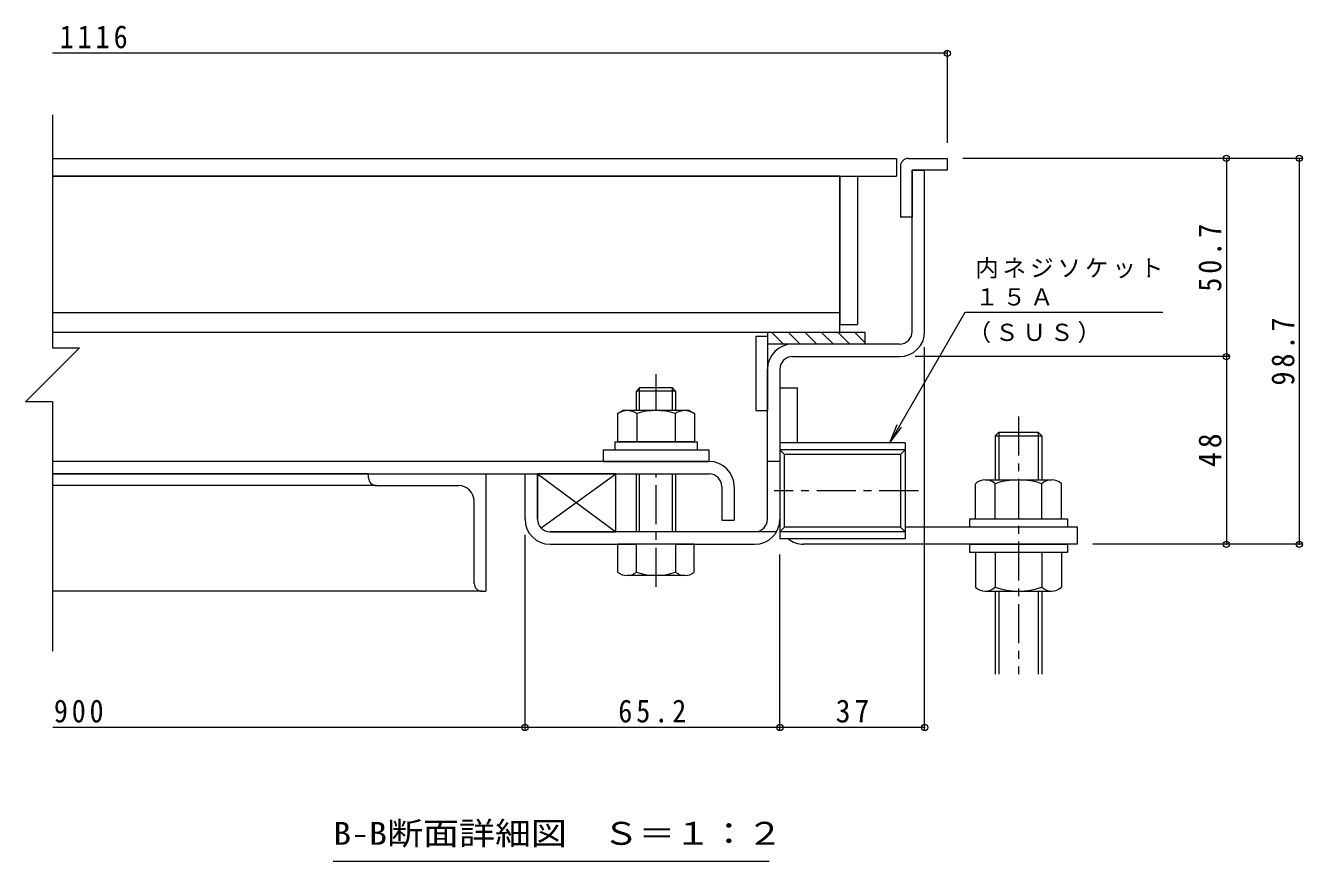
# Model space of a CAD drawing. Units: millimetres on the paper, enlarged 6 times, with parts at other scales. Extents: x -2205 to 2235, y -1648 to 1656.
# Drawn here: x -1494 to -514, y -1425 to -784 of the extents above; entities that cross this region are included whole.
import ezdxf
from ezdxf.enums import TextEntityAlignment as Align

# ---------------------------------------------------------------- set-up
doc = ezdxf.new("R2010")
doc.units = ezdxf.units.MM
doc.header["$LTSCALE"] = 6
doc.header["$PDMODE"] = 32
doc.header["$PDSIZE"] = 4.8
doc.linetypes.add('CHAIN1', pattern=[8, 5, -1, 1, -1])
for name, color, linetype, lineweight in [('D-1', 2, 'Continuous', 9), ('D-2', 3, 'Continuous', 9), ('D-3', 4, 'Continuous', 9), ('D-5', 7, 'Continuous', 9), ('D-6', 6, 'Continuous', 9), ('D-7', 5, 'Continuous', 5), ('D-8', 5, 'Continuous', 5), ('D-9', 134, 'Continuous', 5), ('D-A', 2, 'Continuous', 9), ('D-B', 6, 'Continuous', 9), ('D-D', 5, 'Continuous', 5), ('D-E', 3, 'Continuous', 9), ('D-F', 7, 'Continuous', 9)]:
    doc.layers.add(name, color=color, linetype=linetype, lineweight=lineweight)
doc.styles.add('ＭＳ ゴシック', font='')
doc.styles.get('ＭＳ ゴシック').set_extended_font_data('MS Gothic')

msp = doc.modelspace()

# ---------------------------------------------------------------- linework, layer by layer
at = {"layer": 'D-1'}
for p, q in [((-813.778, -1018.859), (-813.778, -894.959)), ((-813.778, -894.959), (-804.178, -894.959)), ((-804.178, -1018.859), (-804.178, -894.959)), ((-823.378, -1028.459), (-905.58, -1028.459)), ((-905.58, -1038.059), (-823.378, -1038.059)), ((-924.78, -1162.862), (-924.78, -1047.659)), ((-915.18, -1047.659), (-915.18, -1162.862)), ((-819.18, -1104.131), (-915.18, -1104.131)), ((-915.18, -1104.131), (-915.18, -1177.931)), ((-819.18, -1104.131), (-819.18, -1177.931)), ((-822.666, -1113.085), (-911.694, -1113.085)), ((-911.694, -1168.978), (-911.694, -1113.085)), ((-819.18, -1109.599), (-822.666, -1113.085)), ((-822.666, -1113.085), (-822.666, -1168.978)), ((-915.18, -1118.462), (-924.78, -1118.462)), ((-1101.178, -1162.862), (-1101.178, -1128.062)), ((-917.753, -1172.462), (-1091.578, -1172.462)), ((-915.18, -1172.464), (-911.694, -1168.978)), ((-819.18, -1172.464), (-915.18, -1172.464)), ((-822.666, -1168.978), (-911.694, -1168.978)), ((-819.18, -1172.464), (-822.666, -1168.978)), ((-1091.578, -1182.062), (-1025.278, -1182.062)), ((-995.278, -1182.062), (-934.38, -1182.062)), ((-819.18, -1177.931), (-915.18, -1177.931))]:
    msp.add_line(p, q, dxfattribs=at)
for points in [[(-819.18, -1109.599), (-915.18, -1109.599), (-911.694, -1113.085)], [(-1110.778, -1162.862), (-1110.778, -1128.062), (-1101.178, -1128.062)]]:
    msp.add_lwpolyline(points, dxfattribs=at)
for centre, radius, start, end in [((-905.58, -1047.659), 19.2, 90, 180), ((-823.378, -1018.859), 9.6, 270, 0), ((-823.378, -1018.859), 19.2, 270, 0), ((-905.58, -1047.659), 9.6, 90, 180), ((-1091.578, -1162.862), 19.2, 180, 270), ((-1091.578, -1162.862), 9.6, 180, 270), ((-934.38, -1162.862), 19.2, 270, 0), ((-934.38, -1162.862), 9.6, 270, 0)]:
    msp.add_arc(centre, radius, start, end, dxfattribs=at)
at = {"layer": 'D-2'}
for p, q in [((-1473.334, -885.959), (-825.779, -885.959)), ((-825.779, -885.959), (-825.779, -899.459)), ((-1473.334, -899.459), (-825.779, -899.459))]:
    msp.add_line(p, q, dxfattribs=at)
at = {"layer": 'D-3'}
for p, q in [((-816.779, -885.959), (-786.778, -885.959)), ((-786.778, -885.959), (-786.778, -894.959)), ((-822.779, -891.959), (-822.779, -930.959)), ((-786.778, -894.959), (-813.778, -894.959)), ((-813.778, -894.959), (-813.778, -930.959)), ((-813.779, -930.959), (-822.779, -930.959))]:
    msp.add_line(p, q, dxfattribs=at)
msp.add_arc((-816.779, -891.959), 6, 90, 180, dxfattribs=at)
at = {"layer": 'D-5'}
for p, q in [((-830.943, -1104.131), (-773.038, -1003.836)), ((-773.038, -1003.836), (-621.395, -1003.836)), ((-830.943, -1104.131), (-825.203, -1090.273)), ((-830.943, -1104.131), (-821.812, -1092.231)), ((-923.476, -1425.475), (-1257.976, -1425.475))]:
    msp.add_line(p, q, dxfattribs=at)
at = {"layer": 'D-6'}
for p, q in [((-933.781, -1022.459), (-924.78, -1022.459)), ((-933.781, -1022.459), (-933.781, -1079.459)), ((-924.78, -1019.459), (-924.78, -1079.459)), ((-849.78, -1028.459), (-924.78, -1028.459)), ((-912.364, -1028.459), (-921.364, -1019.459)), ((-899.636, -1028.459), (-908.637, -1019.459)), ((-886.908, -1028.459), (-895.908, -1019.459)), ((-874.181, -1028.459), (-883.181, -1019.459)), ((-861.452, -1028.459), (-870.452, -1019.459)), ((-849.78, -1027.404), (-857.725, -1019.459)), ((-933.781, -1079.459), (-924.78, -1079.459)), ((-1101.178, -1128.062), (-1101.178, -1162.862)), ((-1098.468, -1169.548), (-1041.178, -1128.062)), ((-1091.578, -1172.462), (-1041.178, -1172.462))]:
    msp.add_line(p, q, dxfattribs=at)
msp.add_lwpolyline([(-849.78, -1028.459), (-849.78, -1019.459), (-924.78, -1019.459)], dxfattribs=at)
msp.add_lwpolyline([(-1041.178, -1172.462), (-1041.178, -1128.062), (-1101.178, -1128.062)], close=True, dxfattribs=at)
at = {"layer": 'D-7', "linetype": 'CHAIN1'}
for p, q in [((-1010.278, -1078.562), (-1010.278, -1051.464)), ((-1010.278, -1214.696), (-1010.278, -1128.062))]:
    msp.add_line(p, q, dxfattribs=at)
at = {"layer": 'D-7'}
for p, q in [((-1022.842, -1062.062), (-1025.278, -1064.498)), ((-995.278, -1064.498), (-1025.278, -1064.498)), ((-1025.278, -1078.562), (-1025.278, -1064.498)), ((-997.714, -1062.062), (-1022.842, -1062.062)), ((-1022.842, -1078.562), (-1022.842, -1062.062)), ((-997.714, -1062.062), (-995.278, -1064.498)), ((-997.714, -1078.562), (-997.714, -1062.062)), ((-995.278, -1064.498), (-995.278, -1078.562)), ((-995.278, -1064.498), (-995.278, -1078.562)), ((-1025.278, -1172.462), (-1025.278, -1128.062)), ((-1022.842, -1172.462), (-1022.842, -1128.062)), ((-997.714, -1172.462), (-997.714, -1128.062)), ((-995.278, -1128.062), (-995.278, -1172.462)), ((-1039.678, -1203.378), (-1039.678, -1182.062)), ((-980.878, -1182.062), (-1039.678, -1182.062)), ((-1025.278, -1203.378), (-1025.278, -1182.062)), ((-995.278, -1182.062), (-995.278, -1203.378)), ((-980.878, -1203.378), (-980.878, -1182.062)), ((-988.078, -1206.063), (-1032.478, -1206.063))]:
    msp.add_line(p, q, dxfattribs=at)
at = {"layer": 'D-7', "color": 2, "lineweight": 9}
for p, q in [((-1039.723, -1081.74), (-1035.778, -1079.462)), ((-1039.723, -1081.74), (-1039.723, -1103.462)), ((-984.778, -1079.462), (-1035.778, -1079.462)), ((-1025.001, -1081.74), (-1025.001, -1103.462)), ((-995.556, -1081.74), (-995.556, -1103.462))]:
    msp.add_line(p, q, dxfattribs=at)
at = {"layer": 'D-7', "color": 6, "lineweight": 9}
for p, q in [((-1041.778, -1103.462), (-1041.778, -1109.462)), ((-1041.778, -1109.462), (-978.778, -1109.462))]:
    msp.add_line(p, q, dxfattribs=at)
at = {"layer": 'D-7', "color": 134}
for p, q in [((-1050.778, -1109.462), (-1050.778, -1118.462)), ((-1050.778, -1109.462), (-969.778, -1109.462)), ((-969.778, -1109.462), (-969.778, -1118.462)), ((-1050.778, -1118.462), (-969.778, -1118.462))]:
    msp.add_line(p, q, dxfattribs=at)
at = {"layer": 'D-7', "color": 2, "lineweight": 9}
msp.add_lwpolyline([(-984.778, -1079.462), (-980.834, -1081.74), (-980.834, -1103.462), (-1039.723, -1103.462)], dxfattribs=at)
at = {"layer": 'D-7', "color": 6, "lineweight": 9}
msp.add_lwpolyline([(-1041.778, -1103.462), (-978.778, -1103.462), (-978.778, -1109.462)], dxfattribs=at)
at = {"layer": 'D-7', "color": 2, "lineweight": 9}
for centre, radius, start, end in [((-1031.033, -1096.791), 17.38, 94.38438, 120), ((-1032.821, -1093.981), 14.527, 57.42749, 88.18784), ((-1010.278, -1128.184), 48.722, 72.41188, 107.5881), ((-987.735, -1093.981), 14.527, 91.81215, 122.57249), ((-989.523, -1096.791), 17.38, 59.99998, 85.6156)]:
    msp.add_arc(centre, radius, start, end, dxfattribs=at)
at = {"layer": 'D-7'}
for centre, radius, start, end in [((-1032.478, -1195.065), 10.997, 229.1022, 310.89809), ((-1010.278, -1162.815), 43.247, 249.70546, 290.29454), ((-988.078, -1195.065), 10.997, 229.10191, 310.8978)]:
    msp.add_arc(centre, radius, start, end, dxfattribs=at)
at = {"layer": 'D-8'}
for p, q in [((-869.279, -899.459), (-855.779, -899.459)), ((-869.279, -899.459), (-869.279, -1013.459)), ((-855.779, -899.459), (-855.779, -1013.459)), ((-869.279, -1013.459), (-855.779, -1013.459))]:
    msp.add_line(p, q, dxfattribs=at)
at = {"layer": 'D-9'}
for p, q in [((-869.279, -899.459), (-1473.334, -899.459)), ((-869.279, -1019.459), (-869.279, -899.459)), ((-869.279, -1004.46), (-1473.334, -1004.46)), ((-869.279, -1019.459), (-1473.334, -1019.459))]:
    msp.add_line(p, q, dxfattribs=at)
at = {"layer": 'D-A', "color": 3}
for p, q in [((-969.478, -1118.462), (-1472.91, -1118.462)), ((-1472.91, -1128.062), (-969.478, -1128.062)), ((-959.878, -1137.662), (-959.878, -1163.462)), ((-950.278, -1137.662), (-950.278, -1163.462)), ((-959.878, -1163.462), (-950.278, -1163.462))]:
    msp.add_line(p, q, dxfattribs=at)
for radius in [19.2, 9.6]:
    msp.add_arc((-969.478, -1137.662), radius, 0, 90, dxfattribs=at)
at = {"layer": 'D-B'}
for p, q in [((-1230.778, -1128.062), (-1472.91, -1128.062)), ((-1230.778, -1128.062), (-1140.778, -1128.062)), ((-1230.778, -1131.062), (-1230.778, -1128.062)), ((-1140.778, -1128.062), (-1140.778, -1218.062)), ((-1224.778, -1137.062), (-1472.91, -1137.062)), ((-1224.778, -1137.062), (-1161.778, -1137.062)), ((-1149.778, -1212.062), (-1149.778, -1149.062)), ((-1143.778, -1218.062), (-1472.91, -1218.062)), ((-1143.778, -1218.062), (-1140.778, -1218.062))]:
    msp.add_line(p, q, dxfattribs=at)
for centre, radius, start, end in [((-1224.778, -1131.062), 6, 180, 270), ((-1161.778, -1149.062), 12, 0, 90), ((-1143.778, -1212.062), 6, 180, 270)]:
    msp.add_arc(centre, radius, start, end, dxfattribs=at)
at = {"layer": 'D-D', "linetype": 'CHAIN1'}
msp.add_line((-732.18, -1083.96), (-732.18, -1281.744), dxfattribs=at)
at = {"layer": 'D-D'}
for p, q in [((-747.179, -1095.959), (-750.18, -1098.96)), ((-747.179, -1095.959), (-717.179, -1095.959)), ((-747.179, -1095.959), (-747.179, -1132.562)), ((-717.179, -1095.959), (-717.179, -1132.562)), ((-750.18, -1098.96), (-750.18, -1132.562)), ((-714.18, -1098.96), (-714.18, -1132.562)), ((-765.18, -1162.562), (-765.18, -1135.563)), ((-757.69, -1132.562), (-706.67, -1132.562)), ((-750.18, -1162.562), (-750.18, -1135.563)), ((-714.18, -1162.562), (-714.18, -1135.563)), ((-699.18, -1162.562), (-699.18, -1135.563)), ((-769.68, -1162.562), (-694.681, -1162.562)), ((-769.68, -1162.562), (-769.68, -1168.562)), ((-694.681, -1162.562), (-694.681, -1168.562)), ((-769.68, -1168.562), (-694.681, -1168.562)), ((-769.68, -1182.062), (-694.681, -1182.062)), ((-769.68, -1182.062), (-769.68, -1188.062)), ((-694.681, -1182.062), (-694.681, -1188.062)), ((-769.68, -1188.062), (-694.681, -1188.062)), ((-765.18, -1188.062), (-765.18, -1215.062)), ((-750.18, -1188.062), (-750.18, -1215.062)), ((-714.18, -1188.062), (-714.18, -1215.062)), ((-699.18, -1188.062), (-699.18, -1215.062)), ((-757.69, -1218.062), (-706.67, -1218.062)), ((-750.18, -1218.062), (-750.18, -1281.744)), ((-747.179, -1218.062), (-747.179, -1281.744)), ((-717.179, -1218.062), (-717.179, -1281.744)), ((-714.18, -1218.062), (-714.18, -1281.744))]:
    msp.add_line(p, q, dxfattribs=at)
msp.add_lwpolyline([(-750.18, -1098.96), (-714.18, -1098.96), (-717.179, -1095.959)], dxfattribs=at)
for centre, radius, start, end in [((-757.681, -1143.437), 10.875, 46.39719, 133.60283), ((-732.18, -1188.062), 55.5, 71.07536, 108.92465), ((-706.681, -1143.437), 10.875, 46.39719, 133.60283), ((-757.681, -1207.187), 10.875, 226.39719, 313.60283), ((-732.18, -1162.562), 55.5, 251.07536, 288.92465), ((-706.681, -1207.187), 10.875, 226.39719, 313.60283)]:
    msp.add_arc(centre, radius, start, end, dxfattribs=at)
at = {"layer": 'D-E'}
for p, q in [((-915.18, -1062.059), (-915.18, -1162.862)), ((-915.18, -1062.059), (-901.68, -1062.059)), ((-901.68, -1104.131), (-901.68, -1062.059)), ((-819.18, -1168.562), (-687.18, -1168.562)), ((-687.18, -1168.562), (-687.18, -1182.062)), ((-687.18, -1182.062), (-897.18, -1182.062))]:
    msp.add_line(p, q, dxfattribs=at)
msp.add_arc((-897.18, -1164.062), 18, 230.3984, 270, dxfattribs=at)
at = {"layer": 'D-F'}
for p, q in [((-786.778, -805.252), (-1473.334, -805.252)), ((-786.778, -803.452), (-786.778, -873.959)), ((-1473.334, -852.505), (-1473.334, -1031.366)), ((-514.909, -885.959), (-774.778, -885.959)), ((-572.713, -885.959), (-572.713, -1038.059)), ((-516.709, -885.959), (-516.709, -1182.062)), ((-1452.69, -1031.366), (-1493.978, -1072.655)), ((-1473.334, -1031.366), (-1452.69, -1031.366)), ((-570.913, -1038.059), (-811.378, -1038.059)), ((-804.178, -1324.466), (-804.178, -1030.859)), ((-572.713, -1038.059), (-572.713, -1182.062)), ((-1473.334, -1072.655), (-1493.978, -1072.655)), ((-1473.334, -1072.655), (-1473.334, -1263.984)), ((-1110.778, -1324.466), (-1110.778, -1174.862)), ((-514.909, -1182.062), (-675.18, -1182.062)), ((-915.18, -1324.466), (-915.18, -1189.931)), ((-1110.778, -1322.666), (-1472.91, -1322.666)), ((-915.18, -1322.666), (-1110.778, -1322.666)), ((-804.178, -1322.666), (-915.18, -1322.666))]:
    msp.add_line(p, q, dxfattribs=at)
at = {"layer": 'D-F', "linetype": 'CHAIN1'}
msp.add_line((-808.975, -1141.031), (-919.598, -1141.031), dxfattribs=at)
at = {"layer": 'D-F'}
for p in [(-786.778, -805.252), (-572.713, -885.959), (-516.709, -885.959), (-572.713, -1038.059), (-572.713, -1182.062), (-516.709, -1182.062), (-1110.778, -1322.666), (-915.18, -1322.666), (-804.178, -1322.666)]:
    msp.add_point(p, dxfattribs=at)

# ---------------------------------------------------------------- texts
at = {"layer": 'D-5', "color": 2, "style": 'ＭＳ ゴシック', "width": 1.15}
msp.add_text('B-B断面詳細図\u3000Ｓ＝１：２', height=17.6, dxfattribs=at).set_placement((-1257.976, -1417.976), align=Align.BOTTOM_LEFT)
at = {"layer": 'D-5', "char_height": 13.2, "attachment_point": 7, "style": 'ＭＳ ゴシック'}
for s, insert in [('\\T1.17;内ネジソケット', (-765.395, -978.132)), ('\\T1.17;１５Ａ', (-765.395, -999.033)), ('\\T1.17;（ＳＵＳ）', (-771.192, -1027.744))]:
    msp.add_mtext(s, dxfattribs=dict(at, insert=insert))
at = {"layer": 'D-F', "color": 2, "char_height": 17.6, "attachment_point": 7, "style": 'ＭＳ ゴシック'}
for s, insert in [('\\T1.28;\\W0.9;1116', (-1467.78, -801.652)), ('\\T1.27;\\W0.9;900', (-1472.235, -1319.066)), ('\\T1.28;\\W0.9;65.2', (-1039.229, -1319.066)), ('\\T1.27;\\W0.95;37', (-872.429, -1319.066))]:
    msp.add_mtext(s, dxfattribs=dict(at, insert=insert))
at = {"layer": 'D-F', "color": 2, "char_height": 17.6, "attachment_point": 7, "rotation": 90, "style": 'ＭＳ ゴシック'}
for s, insert in [('\\T1.28;\\W0.9;50.7', (-576.313, -988.259)), ('\\T1.28;\\W0.9;98.7', (-520.309, -1060.261)), ('\\T1.27;\\W0.95;48', (-576.313, -1122.811))]:
    msp.add_mtext(s, dxfattribs=dict(at, insert=insert))

doc.saveas('drawing.dxf')
